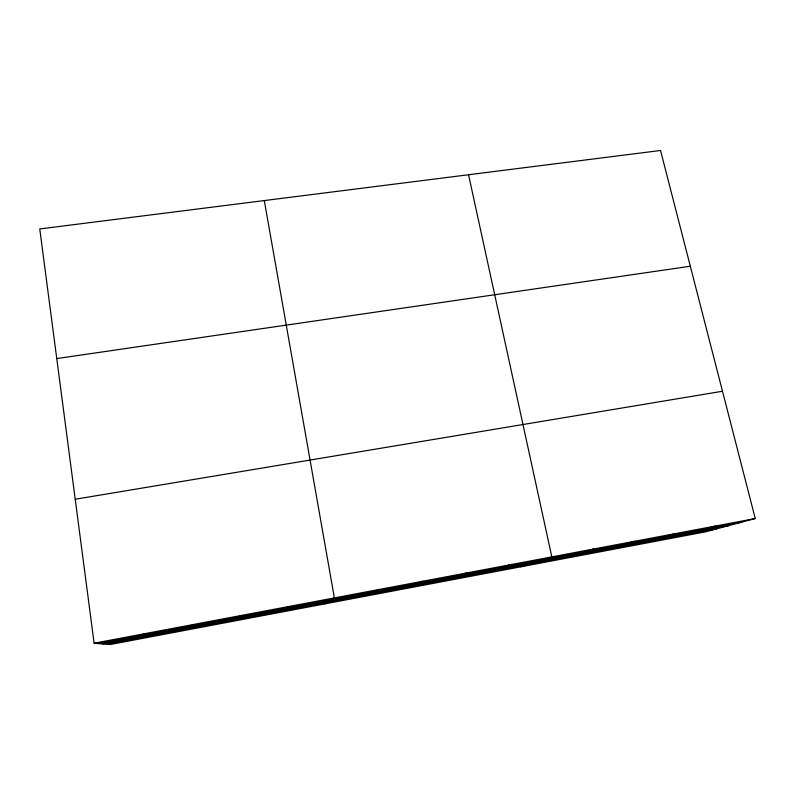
<?xml version="1.0" encoding="UTF-8"?>
<svg xmlns="http://www.w3.org/2000/svg" width="795" height="795" viewBox="0 0 795 795"><rect width="100%" height="100%" fill="white"/><g stroke="black" fill="none" stroke-linecap="round" stroke-linejoin="round"><path stroke-width="1.19" d="M286.468 608.096L287.71 606.704M325.036 603.862L334.387 597.9L264.298 200.569M375.27 591.331L379.066 589.473M418.13 583.242L423.139 581.165M460.434 575.252L466.615 572.966M502.182 567.372L509.506 564.877M520.854 566.805L551.829 556.898L468.553 174.751M584.067 551.919L593.587 549.017M624.224 544.337L634.798 541.246M663.875 536.854L675.472 533.574M703.019 529.46L715.619 526.002M755.25 518.529L705.284 531.905L110.217 644.516L94.118 643.215L39.75 228.95L660.536 150.484L755.25 518.529L94.118 643.215M98.53 643.572L741.675 522.166M102.605 643.9L729.045 525.545M106.57 644.218L716.693 528.854M75.227 499.24L722.496 391.239M56.763 358.575L690.328 266.236M143.577 633.893L146.509 634.509M192.32 624.701L193.821 625.586M240.358 615.638L240.468 616.781"/></g></svg>
